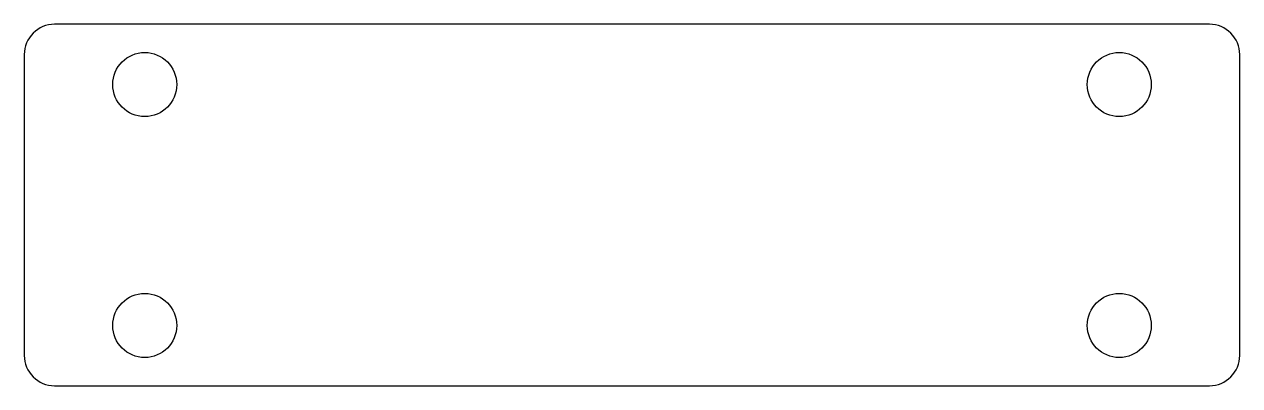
# Model space of a CAD drawing. Header units: inches. Extents: x 0 to 5.05, y 0 to 1.5.
import ezdxf

# ---------------------------------------------------------------- set-up
doc = ezdxf.new("R2010")
doc.units = ezdxf.units.IN
doc.header["$MEASUREMENT"] = 0

msp = doc.modelspace()

# ---------------------------------------------------------------- linework, layer by layer
msp.add_lwpolyline([(0, 0.125, 0.414214), (0.125, 0), (4.921, 0, 0.414214), (5.046, 0.125), (5.046, 1.375, 0.414214), (4.921, 1.5), (0.125, 1.5, 0.414214), (0, 1.375)], format="xyb", close=True)
for centre in [(0.5, 1.25), (4.546, 1.25), (0.5, 0.25), (4.546, 0.25)]:
    msp.add_circle(centre, 0.133)

doc.saveas('drawing.dxf')
